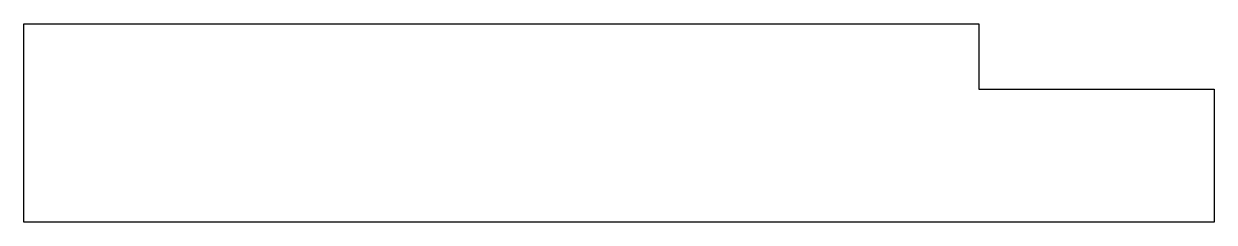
# Model space of a CAD drawing. Header units: millimetres. Extents: x 0 to 976, y 0 to 163.
import ezdxf

# ---------------------------------------------------------------- set-up
doc = ezdxf.new("R2010")
doc.units = ezdxf.units.MM

msp = doc.modelspace()

# ---------------------------------------------------------------- linework, layer by layer
msp.add_lwpolyline([(975.82, 0.02), (304.63, 0.02), (304.63, 0.02), (304.63, 0.02), (304.63, 0.02), (304.63, 0.02), (304.55, 0), (304.54, 0.02), (0, 0.02), (0, 162.52), (0, 162.52), (0, 162.52), (0, 162.52), (782.89, 162.52), (782.89, 109.02), (975.82, 109.02)], close=True)

doc.saveas('drawing.dxf')
